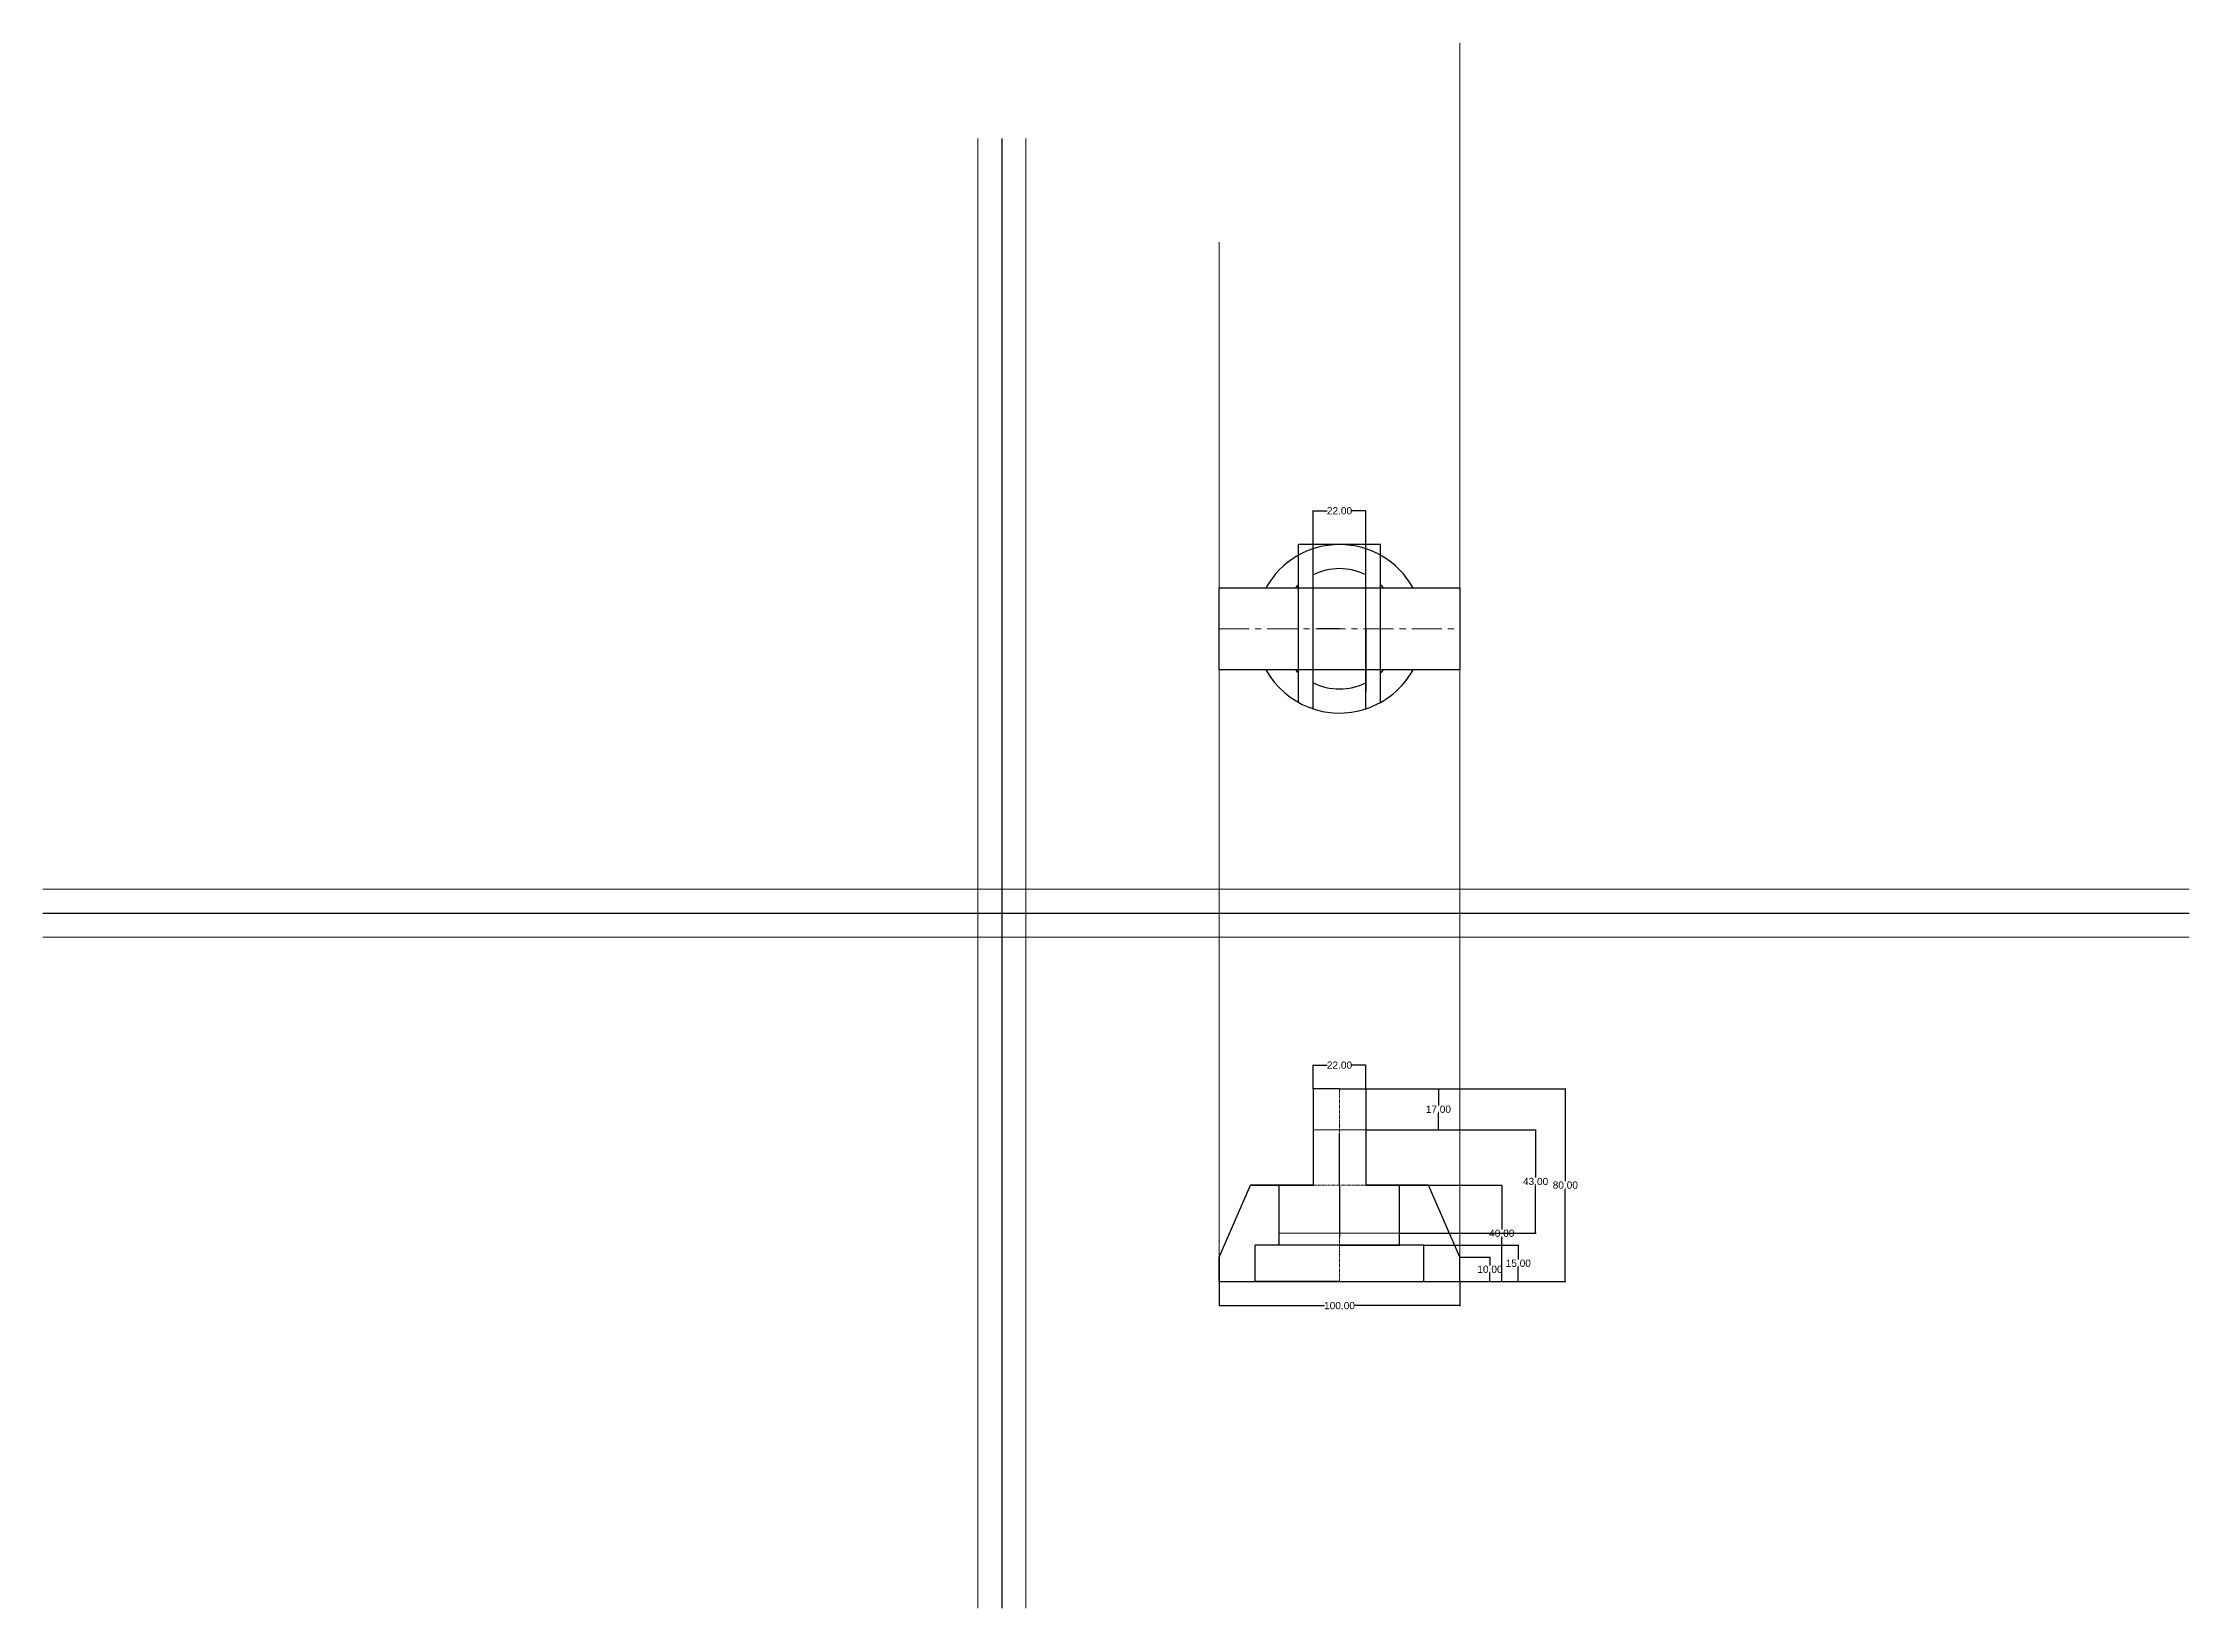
# Model space of a CAD drawing. Header units: millimetres. Extents: x -6852 to 59965, y -10230 to 31776.
# Drawn here: x 9074 to 9965, y -3437 to -2787 of the extents above; entities that cross this region are included whole.
import ezdxf

# ---------------------------------------------------------------- set-up
doc = ezdxf.new("R2010")
doc.units = ezdxf.units.MM
doc.header["$MEASUREMENT"] = 0
doc.linetypes.add('CENTER', pattern=[2, 1.25, -0.25, 0.25, -0.25])
doc.linetypes.add('HIDDEN', pattern=[0.375, 0.25, -0.125])
for name, color, linetype, lineweight in [('Center Line', 132, 'CENTER', 18), ('Dimension Line', 53, 'Continuous', 15), ('Hidden Lines', 10, 'HIDDEN', 13), ('Object line', 7, 'Continuous', 25)]:
    doc.layers.add(name, color=color, linetype=linetype, lineweight=lineweight)
doc.layers.add('Projection Line', color=7, linetype='Continuous', lineweight=9, transparency=0.75)
doc.styles.get("Standard").update_dxf_attribs({"font": 'arial.ttf'})
doc.dimstyles.get("Standard").update_dxf_attribs({"dimtxt": 3, "dimasz": 0.18, "dimexe": 0.18, "dimexo": 0.0625, "dimgap": 0.09, "dimtad": 0, "dimtih": 1, "dimtoh": 1, "dimzin": 0, "dimdsep": 46, "dimtxsty": 'Standard', "dimcen": 0.09, "dimadec": 0, "dimazin": 0, "dimtfac": 1, "dimtofl": 0, "dimtmove": 0, "dimatfit": 3, "dimfxl": 1, "dimtolj": 1, "dimtzin": 0, "dimarcsym": 0})

# ---------------------------------------------------------------- blocks, each defined once
blk = doc.blocks.new('*D230')
at = {"layer": 'Defpoints', "color": 0, "transparency": 16777216}
for p in [(9562.25, -3301.41), (9662.25, -3301.41), (9662.25, -3311.49)]:
    blk.add_point(p, dxfattribs=at)
at = {"layer": 'Dimension Line', "color": 0, "lineweight": -2, "transparency": 16777216}
for p, q in [((9562.25, -3301.47), (9562.25, -3311.67)), ((9662.25, -3301.47), (9662.25, -3311.67)), ((9562.43, -3311.49), (9606.08, -3311.49)), ((9662.07, -3311.49), (9618.42, -3311.49))]:
    blk.add_line(p, q, dxfattribs=at)
at = {"layer": 'Dimension Line', "color": 0, "transparency": 16777216}
for points in [[(9562.43, -3311.46), (9562.43, -3311.52), (9562.25, -3311.49)], [(9662.07, -3311.46), (9662.07, -3311.52), (9662.25, -3311.49)]]:
    blk.add_solid(points, dxfattribs=at)
at = {"layer": 'Dimension Line', "color": 0, "transparency": 16777216, "insert": (9612.25, -3311.49), "char_height": 3, "attachment_point": 5}
blk.add_mtext('\\A1;100.00', dxfattribs=at)
blk = doc.blocks.new('*D231')
at = {"layer": 'Defpoints', "color": 0, "transparency": 16777216}
for p in [(9647.25, -3286.41), (9647.25, -3301.41), (9686.54, -3301.41)]:
    blk.add_point(p, dxfattribs=at)
at = {"layer": 'Dimension Line', "color": 0, "lineweight": -2, "transparency": 16777216}
for p, q in [((9647.31, -3286.41), (9686.72, -3286.41)), ((9686.54, -3286.59), (9686.54, -3292.29)), ((9686.54, -3301.23), (9686.54, -3295.53)), ((9647.31, -3301.41), (9686.72, -3301.41))]:
    blk.add_line(p, q, dxfattribs=at)
at = {"layer": 'Dimension Line', "color": 0, "transparency": 16777216}
for points in [[(9686.51, -3286.59), (9686.57, -3286.59), (9686.54, -3286.41)], [(9686.51, -3301.23), (9686.57, -3301.23), (9686.54, -3301.41)]]:
    blk.add_solid(points, dxfattribs=at)
at = {"layer": 'Dimension Line', "color": 0, "transparency": 16777216, "insert": (9686.54, -3293.91), "char_height": 3, "attachment_point": 5}
blk.add_mtext('\\A1;15.00', dxfattribs=at)
blk = doc.blocks.new('*D232')
at = {"layer": 'Defpoints', "color": 0, "transparency": 16777216}
for p in [(9623.25, -3221.41), (9662.25, -3301.41), (9706.08, -3301.41)]:
    blk.add_point(p, dxfattribs=at)
at = {"layer": 'Dimension Line', "color": 0, "lineweight": -2, "transparency": 16777216}
for p, q in [((9623.31, -3221.41), (9706.26, -3221.41)), ((9706.08, -3221.59), (9706.08, -3259.79)), ((9706.08, -3301.23), (9706.08, -3263.03)), ((9662.31, -3301.41), (9706.26, -3301.41))]:
    blk.add_line(p, q, dxfattribs=at)
at = {"layer": 'Dimension Line', "color": 0, "transparency": 16777216}
for points in [[(9706.05, -3221.59), (9706.11, -3221.59), (9706.08, -3221.41)], [(9706.05, -3301.23), (9706.11, -3301.23), (9706.08, -3301.41)]]:
    blk.add_solid(points, dxfattribs=at)
at = {"layer": 'Dimension Line', "color": 0, "transparency": 16777216, "insert": (9706.08, -3261.41), "char_height": 3, "attachment_point": 5}
blk.add_mtext('\\A1;80.00', dxfattribs=at)
blk = doc.blocks.new('*D233')
at = {"layer": 'Defpoints', "color": 0, "transparency": 16777216}
for p in [(9623.25, -3211.58), (9601.25, -3221.41), (9623.25, -3221.41)]:
    blk.add_point(p, dxfattribs=at)
at = {"layer": 'Dimension Line', "color": 0, "lineweight": -2, "transparency": 16777216}
for p, q in [((9601.25, -3221.35), (9601.25, -3211.4)), ((9601.43, -3211.58), (9607.07, -3211.58)), ((9623.07, -3211.58), (9617.42, -3211.58)), ((9623.25, -3221.35), (9623.25, -3211.4))]:
    blk.add_line(p, q, dxfattribs=at)
at = {"layer": 'Dimension Line', "color": 0, "transparency": 16777216}
for points in [[(9601.43, -3211.55), (9601.43, -3211.61), (9601.25, -3211.58)], [(9623.07, -3211.55), (9623.07, -3211.61), (9623.25, -3211.58)]]:
    blk.add_solid(points, dxfattribs=at)
at = {"layer": 'Dimension Line', "color": 0, "transparency": 16777216, "insert": (9612.25, -3211.58), "char_height": 3, "attachment_point": 5}
blk.add_mtext('\\A1;22.00', dxfattribs=at)
blk = doc.blocks.new('*D234')
at = {"layer": 'Defpoints', "color": 0, "transparency": 16777216}
for p in [(9662.25, -3291.41), (9662.25, -3301.41), (9674.77, -3301.41)]:
    blk.add_point(p, dxfattribs=at)
at = {"layer": 'Dimension Line', "color": 0, "lineweight": -2, "transparency": 16777216}
for p, q in [((9662.31, -3291.41), (9674.95, -3291.41)), ((9674.77, -3291.59), (9674.77, -3294.79)), ((9674.77, -3301.23), (9674.77, -3298.03)), ((9662.31, -3301.41), (9674.95, -3301.41))]:
    blk.add_line(p, q, dxfattribs=at)
at = {"layer": 'Dimension Line', "color": 0, "transparency": 16777216}
for points in [[(9674.74, -3291.59), (9674.8, -3291.59), (9674.77, -3291.41)], [(9674.74, -3301.23), (9674.8, -3301.23), (9674.77, -3301.41)]]:
    blk.add_solid(points, dxfattribs=at)
at = {"layer": 'Dimension Line', "color": 0, "transparency": 16777216, "insert": (9674.77, -3296.41), "char_height": 3, "attachment_point": 5}
blk.add_mtext('\\A1;10.00', dxfattribs=at)
blk = doc.blocks.new('*D235')
at = {"layer": 'Defpoints', "color": 0, "transparency": 16777216}
for p in [(9649.25, -3261.41), (9662.25, -3301.41), (9679.68, -3301.41)]:
    blk.add_point(p, dxfattribs=at)
at = {"layer": 'Dimension Line', "color": 0, "lineweight": -2, "transparency": 16777216}
for p, q in [((9649.31, -3261.41), (9679.86, -3261.41)), ((9679.68, -3261.59), (9679.68, -3279.79)), ((9679.68, -3301.23), (9679.68, -3283.03)), ((9662.31, -3301.41), (9679.86, -3301.41))]:
    blk.add_line(p, q, dxfattribs=at)
at = {"layer": 'Dimension Line', "color": 0, "transparency": 16777216}
for points in [[(9679.65, -3261.59), (9679.71, -3261.59), (9679.68, -3261.41)], [(9679.65, -3301.23), (9679.71, -3301.23), (9679.68, -3301.41)]]:
    blk.add_solid(points, dxfattribs=at)
at = {"layer": 'Dimension Line', "color": 0, "transparency": 16777216, "insert": (9679.68, -3281.41), "char_height": 3, "attachment_point": 5}
blk.add_mtext('\\A1;40.00', dxfattribs=at)
blk = doc.blocks.new('*D236')
at = {"layer": 'Defpoints', "color": 0, "transparency": 16777216}
for p in [(9623.25, -3238.41), (9637.25, -3281.41), (9693.73, -3281.41)]:
    blk.add_point(p, dxfattribs=at)
at = {"layer": 'Dimension Line', "color": 0, "lineweight": -2, "transparency": 16777216}
for p, q in [((9623.31, -3238.41), (9693.91, -3238.41)), ((9693.73, -3238.59), (9693.73, -3258.29)), ((9693.73, -3281.23), (9693.73, -3261.53)), ((9637.31, -3281.41), (9693.91, -3281.41))]:
    blk.add_line(p, q, dxfattribs=at)
at = {"layer": 'Dimension Line', "color": 0, "transparency": 16777216}
for points in [[(9693.7, -3238.59), (9693.76, -3238.59), (9693.73, -3238.41)], [(9693.7, -3281.23), (9693.76, -3281.23), (9693.73, -3281.41)]]:
    blk.add_solid(points, dxfattribs=at)
at = {"layer": 'Dimension Line', "color": 0, "transparency": 16777216, "insert": (9693.73, -3259.91), "char_height": 3, "attachment_point": 5}
blk.add_mtext('\\A1;43.00', dxfattribs=at)
blk = doc.blocks.new('*D237')
at = {"layer": 'Defpoints', "color": 0, "transparency": 16777216}
for p in [(9623.25, -3221.41), (9623.25, -3238.41), (9653.34, -3238.41)]:
    blk.add_point(p, dxfattribs=at)
at = {"layer": 'Dimension Line', "color": 0, "lineweight": -2, "transparency": 16777216}
for p, q in [((9623.31, -3221.41), (9653.52, -3221.41)), ((9653.34, -3221.59), (9653.34, -3228.29)), ((9653.34, -3238.23), (9653.34, -3231.53)), ((9623.31, -3238.41), (9653.52, -3238.41))]:
    blk.add_line(p, q, dxfattribs=at)
at = {"layer": 'Dimension Line', "color": 0, "transparency": 16777216}
for points in [[(9653.31, -3221.59), (9653.37, -3221.59), (9653.34, -3221.41)], [(9653.31, -3238.23), (9653.37, -3238.23), (9653.34, -3238.41)]]:
    blk.add_solid(points, dxfattribs=at)
at = {"layer": 'Dimension Line', "color": 0, "transparency": 16777216, "insert": (9653.34, -3229.91), "char_height": 3, "attachment_point": 5}
blk.add_mtext('\\A1;17.00', dxfattribs=at)
blk = doc.blocks.new('*D238')
at = {"layer": 'Defpoints', "color": 0, "transparency": 16777216}
for p in [(9623.25, -2981.27), (9601.25, -2997.07), (9623.25, -2997.07)]:
    blk.add_point(p, dxfattribs=at)
at = {"layer": 'Object line', "color": 0, "lineweight": -2, "transparency": 16777216}
for p, q in [((9601.25, -2997.01), (9601.25, -2981.09)), ((9601.43, -2981.27), (9607.07, -2981.27)), ((9623.07, -2981.27), (9617.42, -2981.27)), ((9623.25, -2997.01), (9623.25, -2981.09))]:
    blk.add_line(p, q, dxfattribs=at)
at = {"layer": 'Object line', "color": 0, "transparency": 16777216}
for points in [[(9601.43, -2981.24), (9601.43, -2981.3), (9601.25, -2981.27)], [(9623.07, -2981.24), (9623.07, -2981.3), (9623.25, -2981.27)]]:
    blk.add_solid(points, dxfattribs=at)
at = {"layer": 'Object line', "color": 0, "transparency": 16777216, "insert": (9612.25, -2981.27), "char_height": 3, "attachment_point": 5}
blk.add_mtext('\\A1;22.00', dxfattribs=at)

msp = doc.modelspace()

# ---------------------------------------------------------------- linework, layer by layer
for p, q in [((9471.965, -2826.621), (9471.965, -3437.136)), ((9073.548, -3148.427), (9965.241, -3148.427)), ((9612.247, -3221.41), (9601.247, -3221.41)), ((9601.247, -3221.41), (9601.247, -3261.41)), ((9612.247, -3221.41), (9623.247, -3221.41)), ((9623.247, -3221.41), (9623.247, -3261.41)), ((9612.247, -3261.41), (9612.247, -3239.91)), ((9562.247, -3291.41), (9575.247, -3261.41)), ((9575.247, -3261.41), (9601.247, -3261.41)), ((9601.247, -3261.41), (9575.247, -3261.41)), ((9587.247, -3286.41), (9587.247, -3261.41)), ((9612.247, -3261.41), (9612.247, -3282.91)), ((9649.247, -3261.41), (9623.247, -3261.41)), ((9623.247, -3261.41), (9649.247, -3261.41)), ((9637.247, -3286.41), (9637.247, -3261.41)), ((9662.247, -3291.41), (9649.247, -3261.41)), ((9577.247, -3301.41), (9577.247, -3286.41)), ((9647.247, -3286.41), (9577.247, -3286.41)), ((9612.247, -3286.41), (9587.247, -3286.41)), ((9612.247, -3286.41), (9637.247, -3286.41)), ((9647.247, -3301.41), (9647.247, -3286.41)), ((9647.247, -3301.41), (9647.247, -3286.41)), ((9562.247, -3301.41), (9562.247, -3291.41)), ((9662.247, -3301.41), (9662.247, -3291.41)), ((9612.247, -3301.41), (9577.247, -3301.41)), ((9612.247, -3301.41), (9577.247, -3301.41)), ((9612.247, -3301.41), (9647.247, -3301.41))]:
    msp.add_line(p, q)
msp.add_lwpolyline([(9562.247, -3291.41), (9562.247, -3301.41), (9662.247, -3301.41), (9662.247, -3291.41)])
at = {"layer": 'Center Line', "ltscale": 10}
msp.add_line((9562.247, -3030.296), (9662.247, -3030.296), dxfattribs=at)
at = {"layer": 'Center Line'}
for p, q in [((9612.247, -3301.41), (9612.247, -3221.41)), ((9575.247, -3261.41), (9649.247, -3261.41))]:
    msp.add_line(p, q, dxfattribs=at)
at = {"layer": 'Hidden Lines'}
for p, q in [((9601.247, -3238.41), (9623.247, -3238.41)), ((9587.247, -3281.41), (9637.247, -3281.41))]:
    msp.add_line(p, q, dxfattribs=at)
at = {"layer": 'Object line'}
for p, q in [((9595.247, -3060.891), (9595.247, -2995.296)), ((9629.247, -3060.891), (9629.247, -2995.296)), ((9601.247, -3052.746), (9601.247, -2997.07)), ((9623.247, -3052.746), (9623.247, -2997.07)), ((9562.247, -3047.296), (9562.247, -3013.296)), ((9562.247, -3013.296), (9662.247, -3013.296)), ((9662.247, -3013.296), (9662.247, -3047.296)), ((9612.247, -3030.296), (9603.247, -3030.296)), ((9623.247, -3030.296), (9623.247, -3056.296)), ((9662.247, -3047.296), (9562.247, -3047.296)), ((9601.247, -3063.523), (9601.247, -3052.746)), ((9623.247, -3063.523), (9623.247, -3052.746))]:
    msp.add_line(p, q, dxfattribs=at)
msp.add_lwpolyline([(9629.247, -2995.296), (9595.247, -2995.296)], dxfattribs=at)
for radius, start, end in [(35, 90, 150.940719), (35, 29.059281, 90), (25, 132.843643, 137.156357), (25, 63.896119, 116.103881), (25, 42.843643, 47.156357), (35, 209.059281, 288.317698), (25, 222.843643, 227.156357), (35, 288.317698, 330.940719), (25, 312.843643, 317.156357), (25, 243.896119, 296.103881)]:
    msp.add_arc((9612.247, -3030.296), radius, start, end, dxfattribs=at)
at = {"layer": 'Projection Line'}
for p, q in [((9662.247, -3301.41), (9662.247, -2786.884)), ((9461.965, -2826.621), (9461.965, -3437.136)), ((9481.965, -2826.621), (9481.965, -3437.136)), ((9562.247, -3306.574), (9562.247, -2869.642)), ((9073.548, -3138.427), (9965.241, -3138.427)), ((9073.548, -3158.427), (9965.241, -3158.427))]:
    msp.add_line(p, q, dxfattribs=at)

# ---------------------------------------------------------------- dimensions: what is measured, and where the dimension line sits
at = {"layer": 'Dimension Line'}
for base, p1, p2, picture, middle in [((9623.247, -3211.581), (9601.247, -3221.41), (9623.247, -3221.41), '*D233', (9612.247, -3211.581)), ((9662.247, -3311.495), (9562.247, -3301.41), (9662.247, -3301.41), '*D230', (9612.247, -3311.495))]:
    dim = msp.add_linear_dim(base=base, p1=p1, p2=p2, dimstyle='Standard', dxfattribs=at)
    dim.commit()
    dim.dimension.update_dxf_attribs({"geometry": picture, "text_midpoint": middle})
for base, p1, p2, picture, middle in [((9706.081, -3301.41), (9623.247, -3221.41), (9662.247, -3301.41), '*D232', (9706.081, -3261.41)), ((9653.341, -3238.41), (9623.247, -3221.41), (9623.247, -3238.41), '*D237', (9653.341, -3229.91)), ((9693.731, -3281.41), (9623.247, -3238.41), (9637.247, -3281.41), '*D236', (9693.731, -3259.91)), ((9679.684, -3301.41), (9649.247, -3261.41), (9662.247, -3301.41), '*D235', (9679.684, -3281.41)), ((9686.544, -3301.41), (9647.247, -3286.41), (9647.247, -3301.41), '*D231', (9686.544, -3293.91)), ((9674.769, -3301.41), (9662.247, -3291.41), (9662.247, -3301.41), '*D234', (9674.769, -3296.41))]:
    dim = msp.add_linear_dim(base=base, p1=p1, p2=p2, angle=90, dimstyle='Standard', dxfattribs=at)
    dim.commit()
    dim.dimension.update_dxf_attribs({"geometry": picture, "text_midpoint": middle})
at = {"layer": 'Object line'}
dim = msp.add_linear_dim(base=(9623.247, -2981.265), p1=(9601.247, -2997.07), p2=(9623.247, -2997.07), dimstyle='Standard', dxfattribs=at)
dim.commit()
dim.dimension.update_dxf_attribs({"geometry": '*D238', "text_midpoint": (9612.247, -2981.265)})

doc.saveas('drawing.dxf')
